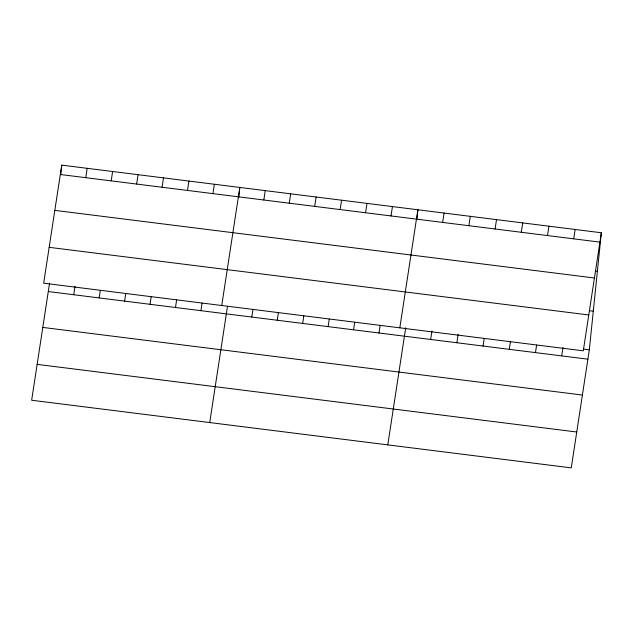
<?xml version="1.0" encoding="UTF-8"?>
<svg xmlns="http://www.w3.org/2000/svg" width="633" height="633" viewBox="0 0 633 633"><rect width="100%" height="100%" fill="white"/><g stroke="black" fill="none" stroke-linecap="round" stroke-linejoin="round"><path stroke-width="0.95" d="M60.752 174.787L61.741 165.126L601.35 232.762L589.323 349.812L571.259 467.874L31.65 400.238L49.572 283.117M238.823 197.108L239.812 187.447L221.748 305.51M416.894 219.422L417.883 209.768L399.819 327.823M61.741 165.126L43.677 283.188L583.286 350.824L601.35 232.762M85.748 177.683L87.18 168.315M73.721 294.733L75.01 286.306M111.186 180.872L112.619 171.503M99.159 297.921L100.307 290.428M136.625 184.061L138.057 174.692M124.598 301.11L125.745 293.617M162.064 187.249L163.496 177.881M150.037 304.299L151.184 296.806M187.503 190.438L188.935 181.07M175.476 307.488L176.623 299.995M212.941 193.627L214.373 184.258M200.914 310.676L202.062 303.183M209.721 422.559L227.5 306.372M263.819 200.004L265.251 190.636M251.792 317.054L252.939 309.561M289.257 203.193L290.689 193.825M277.23 320.243L278.378 312.749M314.696 206.382L316.128 197.013M302.669 323.431L303.816 315.938M340.135 209.57L341.567 200.202M328.108 326.62L329.255 319.127M365.573 212.759L367.005 203.391M353.546 329.809L354.694 322.316M391.012 215.948L392.444 206.58M378.985 332.998L380.132 325.504M387.792 444.872L405.713 327.752M442.657 222.42L444.089 213.052M430.63 339.47L431.92 331.035M468.871 225.704L470.303 216.336M456.844 342.754L458.134 334.327M495.077 228.988L496.509 219.619M483.05 346.037L484.198 338.544M521.291 232.271L522.723 222.903M509.264 349.321L510.412 341.828M547.498 235.563L548.93 226.195M535.471 352.613L536.618 345.112M573.704 238.847L575.144 229.478M561.677 355.896L562.974 347.462M60.309 174.494L599.918 242.13M595.439 271.146L597.378 271.391M54.818 210.37L594.427 277.998M589.41 310.7L593.295 311.183M49.168 247.321L588.769 314.957M583.499 349.084L589.323 349.812M48.282 291.544L587.891 359.18M42.791 327.419L582.4 395.047M37.141 364.371L576.75 432.007"/></g></svg>
